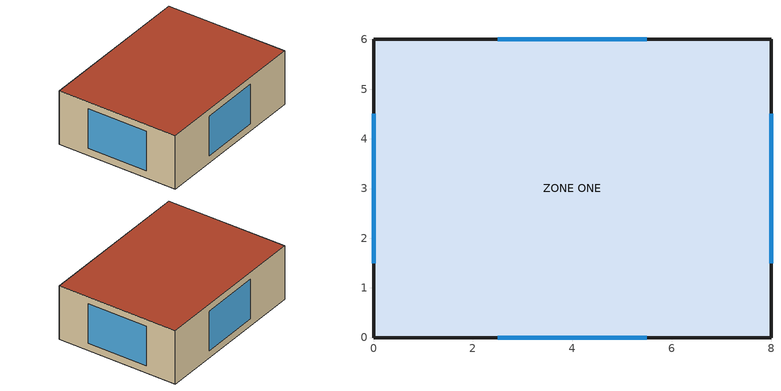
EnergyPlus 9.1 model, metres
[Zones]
ZONE ONE
 floor outside (LTFLOOR): 0,0 0,6 8,6 8,0 z0
 wall outside (LTWALL): 8,6 0,6 0,0 8,0 8,6 z0:2.7
 window (WINDOW): 2.5,0 5.5,0 / 5.5,6 2.5,6 / 8,1.5 8,4.5 / 0,4.5 0,1.5 z0.35:2.35
 roof outside (LTROOF): 0,6 0,0 8,0 8,6 z2.7
[Building]
BUilding: North Axis {deg}=0; Terrain=Suburbs; Loads Convergence Tolerance Value=0.04; Temperature Convergence Tolerance Value {deltaC}=0.4; Solar Distribution=FullExterior; Minimum Number of Warmup Days=6
[Site:Location]
SINGAPORE_-_SGP: Latitude {deg}=1.37; Longitude {deg}=103.98; Time Zone {hr}=8; Elevation {m}=16
[Material] Thermal Absorptance=0.9
Name | Roughness | Thickness {m} | Conductivity {W/m-K} | Density {kg/m3} | Specific Heat {J/kg-K} | Solar Absorptance | Visible Absorptance
PLASTERBOARD-1 | MediumSmooth | 0.012 | 0.16 | 950 | 840 | 0.6 | 0.6
FIBERGLASS QUILT-1 | Rough | 0.066 | 0.04 | 12 | 840 | 0.6 | 0.6
WOOD SIDING-1 | Rough | 0.009 | 0.14 | 530 | 900 | 0.6 | 0.6
PLASTERBOARD-2 | Rough | 0.01 | 0.16 | 950 | 840 | 0.6 | 0.6
FIBERGLASS QUILT-2 | Rough | 0.1118 | 0.04 | 12 | 840 | 0.6 | 0.6
ROOF DECK | Rough | 0.019 | 0.14 | 530 | 900 | 0.6 | 0.6
HF-C5 | MediumRough | 0.1015 | 1.7296 | 2243 | 837 | 0.65 | 0.65
[WindowMaterial:Glazing] Optical Data Type=SpectralAverage; Thickness {m}=0.003; Infrared Transmittance at Normal Incidence=0; Conductivity {W/m-K}=0.9
Name | Solar Transmittance at Normal Incidence | Front Side Solar Reflectance at Normal Incidence | Back Side Solar Reflectance at Normal Incidence | Visible Transmittance at Normal Incidence | Front Side Visible Reflectance at Normal Incidence | Back Side Visible Reflectance at Normal Incidence | Front Side Infrared Hemispherical Emissivity | Back Side Infrared Hemispherical Emissivity
Single glass 3mm | 0.775 | 0.071 | 0.071 | 0.881 | 0.081 | 0.081 | 0.84 | 0.84
Coating L | 0.595 | 0.2089 | 0.2551 | 0.6907 | 0.1515 | 0.158 | 0.95 | 0.149
Coating M | 0.2716 | 0.2075 | 0.2554 | 0.2745 | 0.1532 | 0.1585 | 0.95 | 0.149
Coating H | 0.1524 | 0.2056 | 0.2496 | 0.1357 | 0.1499 | 0.1619 | 0.95 | 0.149
[WindowMaterial:GlazingGroup:Thermochromic]
Coating: Optical Data Temperature 1 {C}=20; Window Material Glazing Name 1=Coating L; Optical Data Temperature 2 {C}=40; Window Material Glazing Name 2=Coating M; Optical Data Temperature 3 {C}=60; Window Material Glazing Name 3=Coating H
[WindowMaterial:Gas]
GAP: Gas Type=Air; Thickness {m}=0.01
[Construction]
LTWALL: WOOD SIDING-1, FIBERGLASS QUILT-1, PLASTERBOARD-1
LTFLOOR: HF-C5
LTROOF: ROOF DECK, FIBERGLASS QUILT-2, PLASTERBOARD-2
WINDOW: Coating, GAP, Single glass 3mm
[Zone]
ZONE ONE: 0, 0, 0, 1, 1, 2.7, 129.6
[ZoneControl:Thermostat]
ZONE ONE Thermostat: Zone or ZoneList=ZONE ONE; Control Type Schedule=ALWAYS 4; Control 1=Office Thermostat Dual SP Control
[ThermostatSetpoint:DualSetpoint]
Office Thermostat Dual SP Control: Heating Setpoint Temperature Schedule=ALWAYS 20; Cooling Setpoint Temperature Schedule=ALWAYS 24
[ZoneHVAC:IdealLoadsAirSystem]
ZONE ONE Purchased Air: Maximum Heating Supply Air Temperature {C}=50; Minimum Cooling Supply Air Temperature {C}=13; Maximum Heating Supply Air Humidity Ratio {kgWater/kgDryAir}=0.015; Minimum Cooling Supply Air Humidity Ratio {kgWater/kgDryAir}=0.01; Heating Limit=NoLimit; Cooling Limit=NoLimit; Dehumidification Control Type=ConstantSupplyHumidityRatio; Humidification Control Type=ConstantSupplyHumidityRatio
[Zone equipment]
ZONE ONE: ZONE ONE Purchased Air
[Schedule:Compact]
ALWAYS 4: Through: 12/31, For: AllDays, Until: 24:00, 4
ALWAYS 20: Through: 12/31, For: AllDays, Until: 24:00, 20
ALWAYS 24: Through: 12/31, For: AllDays, Until: 24:00, 24
